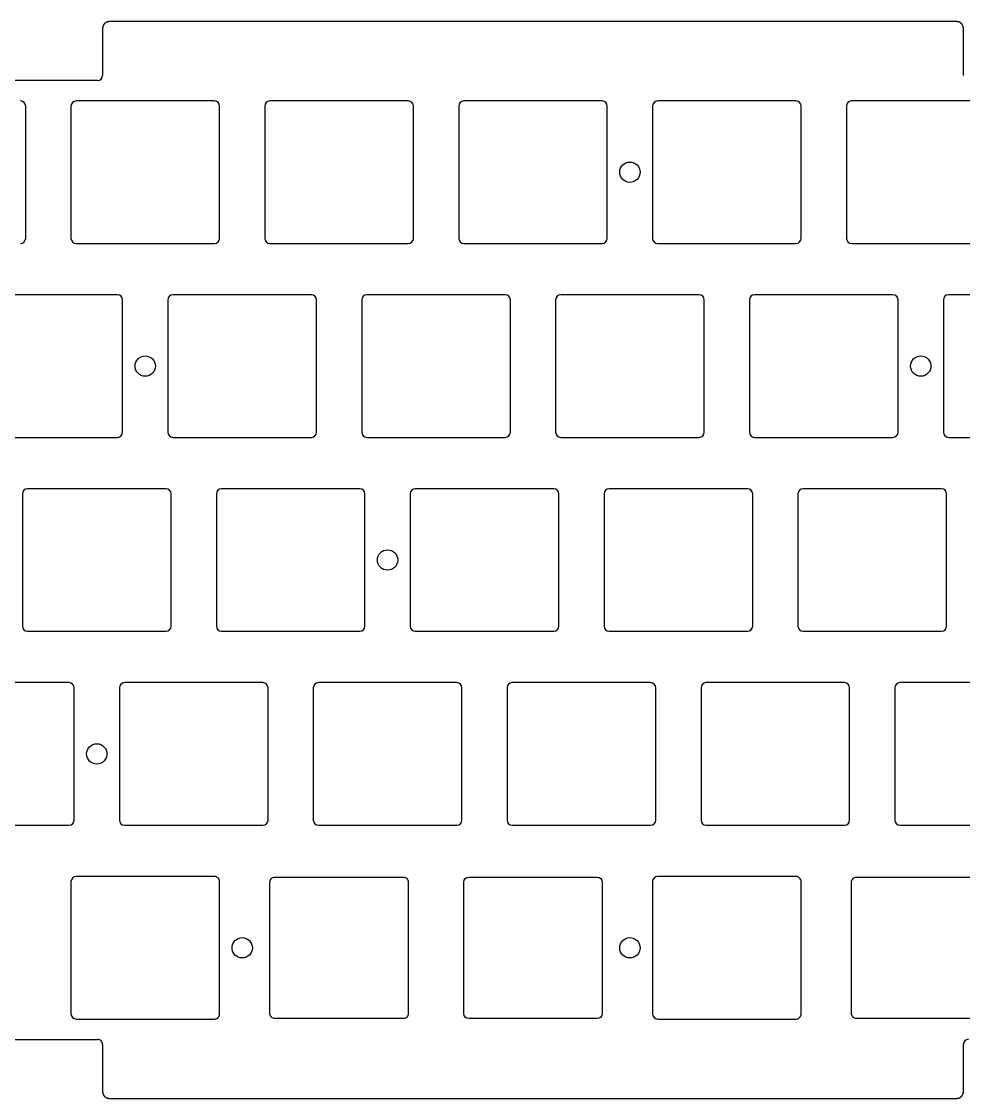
# Model space of a CAD drawing. Header units: millimetres. Extents: x -9 to 276, y -91 to 15.
# Drawn here: x 83.1 to 175.6, y -91 to 14.8 of the extents above; entities that cross this region are included whole.
import ezdxf

# ---------------------------------------------------------------- set-up
doc = ezdxf.new("R2010")
doc.units = ezdxf.units.MM
doc.layers.get('0').update_dxf_attribs({"linetype": 'CONTINUOUS'})
doc.layers.add('Edge.Cuts', color=53, linetype='CONTINUOUS', true_color=0xc8a339)

msp = doc.modelspace()

# ---------------------------------------------------------------- linework, layer by layer
for points in [[(102.55, -82.7), (102.55, -69.7, 0.4142135624), (102.05, -69.2), (88.45, -69.2, 0.4142123908), (87.95, -69.7), (87.95, -82.7, 0.4142123908), (88.45, -83.2), (102.05, -83.2, 0.4142135624)], [(107.5, -82.65), (107.5, -69.75, -0.4142135624), (108, -69.25), (120.6, -69.25, -0.4142135624), (121.1, -69.75), (121.1, -82.65, -0.4142135624), (120.6, -83.15), (108, -83.15, -0.4142135624)], [(140.15, -69.75), (140.15, -82.65, -0.4142123908), (139.65, -83.15), (127.05, -83.15, -0.4142123908), (126.55, -82.65), (126.55, -69.75, -0.4142123908), (127.05, -69.25), (139.65, -69.25, -0.4142123908)], [(145.1, -69.7), (145.1, -82.7, 0.4142123908), (145.6, -83.2), (159.2, -83.2, 0.4142135624), (159.7, -82.7), (159.7, -69.7, 0.4142135624), (159.2, -69.2), (145.6, -69.2, 0.4142123908)], [(164.65, -82.65), (164.65, -69.75, -0.4142135624), (165.15, -69.25), (177.75, -69.25, -0.4142135624), (178.25, -69.75), (178.25, -82.65, -0.4142135624), (177.75, -83.15), (165.15, -83.15, -0.4142135624)]]:
    msp.add_lwpolyline(points, format="xyb", close=True)
for centre in [(104.775, -76.2), (142.875, -76.2)]:
    msp.add_circle(centre, 1)
at = {"layer": 'Edge.Cuts', "linetype": 'CONTINUOUS'}
for p, q in [((91.050165, 14.007492), (91.050147, 14)), ((91.050147, 14), (91.050147, 9.5)), ((91.050257, 14.018647), (91.050165, 14.007492)), ((91.050428, 14.029685), (91.050257, 14.018647)), ((91.050676, 14.040606), (91.050428, 14.029685)), ((91.051001, 14.051411), (91.050676, 14.040606)), ((91.051401, 14.062103), (91.051001, 14.051411)), ((91.051877, 14.072681), (91.051401, 14.062103)), ((91.052428, 14.083147), (91.051877, 14.072681)), ((91.053051, 14.093502), (91.052428, 14.083147)), ((91.053748, 14.103747), (91.053051, 14.093502)), ((91.054517, 14.113883), (91.053748, 14.103747)), ((91.055357, 14.123911), (91.054517, 14.113883)), ((91.056268, 14.133833), (91.055357, 14.123911)), ((91.057249, 14.143648), (91.056268, 14.133833)), ((91.058299, 14.153359), (91.057249, 14.143648)), ((91.059418, 14.162967), (91.058299, 14.153359)), ((91.060604, 14.172472), (91.059418, 14.162967)), ((91.061858, 14.181875), (91.060604, 14.172472)), ((91.063179, 14.191177), (91.061858, 14.181875)), ((91.064565, 14.20038), (91.063179, 14.191177)), ((91.066017, 14.209485), (91.064565, 14.20038)), ((91.067534, 14.218492), (91.066017, 14.209485)), ((91.069115, 14.227402), (91.067534, 14.218492)), ((91.07076, 14.236217), (91.069115, 14.227402)), ((91.072468, 14.244937), (91.07076, 14.236217)), ((91.074238, 14.253563), (91.072468, 14.244937)), ((91.076071, 14.262097), (91.074238, 14.253563)), ((91.077965, 14.270539), (91.076071, 14.262097)), ((91.07992, 14.27889), (91.077965, 14.270539)), ((91.081935, 14.287151), (91.07992, 14.27889)), ((91.084011, 14.295324), (91.081935, 14.287151)), ((91.086146, 14.303408), (91.084011, 14.295324)), ((91.088341, 14.311405), (91.086146, 14.303408)), ((91.090594, 14.319316), (91.088341, 14.311405)), ((91.092905, 14.327142), (91.090594, 14.319316)), ((91.095275, 14.334883), (91.092905, 14.327142)), ((91.097702, 14.342541), (91.095275, 14.334883)), ((91.100186, 14.350116), (91.097702, 14.342541)), ((91.102727, 14.357609), (91.100186, 14.350116)), ((91.105324, 14.365021), (91.102727, 14.357609)), ((91.107978, 14.372353), (91.105324, 14.365021)), ((91.110687, 14.379606), (91.107978, 14.372353)), ((91.113452, 14.38678), (91.110687, 14.379606)), ((91.116273, 14.393876), (91.113452, 14.38678)), ((91.119148, 14.400896), (91.116273, 14.393876)), ((91.122078, 14.407839), (91.119148, 14.400896)), ((91.125063, 14.414708), (91.122078, 14.407839)), ((91.128102, 14.421501), (91.125063, 14.414708)), ((91.131196, 14.428221), (91.128102, 14.421501)), ((91.134343, 14.434868), (91.131196, 14.428221)), ((91.137545, 14.441443), (91.134343, 14.434868)), ((91.1408, 14.447946), (91.137545, 14.441443)), ((91.144108, 14.454378), (91.1408, 14.447946)), ((91.14747, 14.46074), (91.144108, 14.454378)), ((91.150886, 14.467032), (91.14747, 14.46074)), ((91.154355, 14.473256), (91.150886, 14.467032)), ((91.157877, 14.479412), (91.154355, 14.473256)), ((91.161452, 14.4855), (91.157877, 14.479412)), ((91.165081, 14.491521), (91.161452, 14.4855)), ((91.168762, 14.497476), (91.165081, 14.491521)), ((91.172497, 14.503366), (91.168762, 14.497476)), ((91.176286, 14.509191), (91.172497, 14.503366)), ((91.180127, 14.514951), (91.176286, 14.509191)), ((91.184022, 14.520647), (91.180127, 14.514951)), ((91.18797, 14.526281), (91.184022, 14.520647)), ((91.191972, 14.531851), (91.18797, 14.526281)), ((91.196028, 14.53736), (91.191972, 14.531851)), ((91.200137, 14.542807), (91.196028, 14.53736)), ((91.2043, 14.548192), (91.200137, 14.542807)), ((91.208517, 14.553518), (91.2043, 14.548192)), ((91.212789, 14.558783), (91.208517, 14.553518)), ((91.217115, 14.563988), (91.212789, 14.558783)), ((91.221495, 14.569134), (91.217115, 14.563988)), ((91.225931, 14.574221), (91.221495, 14.569134)), ((91.230422, 14.57925), (91.225931, 14.574221)), ((91.234968, 14.584221), (91.230422, 14.57925)), ((91.23957, 14.589135), (91.234968, 14.584221)), ((91.244227, 14.593991), (91.23957, 14.589135)), ((91.248942, 14.598791), (91.244227, 14.593991)), ((91.25132, 14.601169), (91.248942, 14.598791)), ((91.253713, 14.603534), (91.25132, 14.601169)), ((91.256119, 14.605884), (91.253713, 14.603534)), ((91.25854, 14.608221), (91.256119, 14.605884)), ((91.260976, 14.610543), (91.25854, 14.608221)), ((91.263426, 14.612852), (91.260976, 14.610543)), ((91.26589, 14.615146), (91.263426, 14.612852)), ((91.268369, 14.617427), (91.26589, 14.615146)), ((91.270862, 14.619694), (91.268369, 14.617427)), ((91.27337, 14.621947), (91.270862, 14.619694)), ((91.275892, 14.624187), (91.27337, 14.621947)), ((91.278429, 14.626412), (91.275892, 14.624187)), ((91.280981, 14.628625), (91.278429, 14.626412)), ((91.283548, 14.630823), (91.280981, 14.628625)), ((91.28613, 14.633008), (91.283548, 14.630823)), ((91.288726, 14.635178), (91.28613, 14.633008)), ((91.291338, 14.637336), (91.288726, 14.635178)), ((91.293964, 14.63948), (91.291338, 14.637336)), ((91.296606, 14.641611), (91.293964, 14.63948)), ((91.299262, 14.643727), (91.296606, 14.641611)), ((91.301934, 14.645831), (91.299262, 14.643727)), ((91.304621, 14.647921), (91.301934, 14.645831)), ((91.307324, 14.649998), (91.304621, 14.647921)), ((91.310041, 14.65206), (91.307324, 14.649998)), ((91.312775, 14.65411), (91.310041, 14.65206)), ((91.315523, 14.656146), (91.312775, 14.65411)), ((91.318288, 14.65817), (91.315523, 14.656146)), ((91.321068, 14.660179), (91.318288, 14.65817)), ((91.323864, 14.662175), (91.321068, 14.660179)), ((91.326675, 14.664158), (91.323864, 14.662175)), ((91.329503, 14.666128), (91.326675, 14.664158)), ((91.332346, 14.668083), (91.329503, 14.666128)), ((91.335206, 14.670027), (91.332346, 14.668083)), ((91.338081, 14.671956), (91.335206, 14.670027)), ((91.340973, 14.673873), (91.338081, 14.671956)), ((91.34388, 14.675775), (91.340973, 14.673873)), ((91.346805, 14.677665), (91.34388, 14.675775)), ((91.349745, 14.679541), (91.346805, 14.677665)), ((91.352703, 14.681405), (91.349745, 14.679541)), ((91.355675, 14.683254), (91.352703, 14.681405)), ((91.358667, 14.685091), (91.355675, 14.683254)), ((91.361672, 14.686914), (91.358667, 14.685091)), ((91.364697, 14.688725), (91.361672, 14.686914)), ((91.367736, 14.690521), (91.364697, 14.688725)), ((91.370795, 14.692305), (91.367736, 14.690521)), ((91.373868, 14.694074), (91.370795, 14.692305)), ((91.376961, 14.695832), (91.373868, 14.694074)), ((91.380068, 14.697574), (91.376961, 14.695832)), ((91.383195, 14.699305), (91.380068, 14.697574)), ((91.386337, 14.701022), (91.383195, 14.699305)), ((91.389499, 14.702726), (91.386337, 14.701022)), ((91.392676, 14.704415), (91.389499, 14.702726)), ((91.395873, 14.706093), (91.392676, 14.704415)), ((91.399085, 14.707756), (91.395873, 14.706093)), ((91.402318, 14.709407), (91.399085, 14.707756)), ((91.405566, 14.711043), (91.402318, 14.709407)), ((91.408834, 14.712667), (91.405566, 14.711043)), ((91.412118, 14.714276), (91.408834, 14.712667)), ((91.415423, 14.715873), (91.412118, 14.714276)), ((91.418743, 14.717455), (91.415423, 14.715873)), ((91.422084, 14.719025), (91.418743, 14.717455)), ((91.425441, 14.72058), (91.422084, 14.719025)), ((91.42882, 14.722123), (91.425441, 14.72058)), ((91.432213, 14.723651), (91.42882, 14.722123)), ((91.435629, 14.725168), (91.432213, 14.723651)), ((91.43906, 14.726668), (91.435629, 14.725168)), ((91.442514, 14.728157), (91.43906, 14.726668)), ((91.445983, 14.729631), (91.442514, 14.728157)), ((91.449475, 14.731092), (91.445983, 14.729631)), ((91.452982, 14.732538), (91.449475, 14.731092)), ((91.456513, 14.733972), (91.452982, 14.732538)), ((91.460059, 14.73539), (91.456513, 14.733972)), ((91.463628, 14.736797), (91.460059, 14.73539)), ((91.467213, 14.738188), (91.463628, 14.736797)), ((91.470822, 14.739566), (91.467213, 14.738188)), ((91.474446, 14.740929), (91.470822, 14.739566)), ((91.478095, 14.74228), (91.474446, 14.740929)), ((91.481759, 14.743615), (91.478095, 14.74228)), ((91.485448, 14.744937), (91.481759, 14.743615)), ((91.489152, 14.746244), (91.485448, 14.744937)), ((91.492882, 14.747539), (91.489152, 14.746244)), ((91.496627, 14.748817), (91.492882, 14.747539)), ((91.500398, 14.750083), (91.496627, 14.748817)), ((91.504184, 14.751334), (91.500398, 14.750083)), ((91.507996, 14.752571), (91.504184, 14.751334)), ((91.511824, 14.753793), (91.507996, 14.752571)), ((91.515678, 14.755001), (91.511824, 14.753793)), ((91.519548, 14.756194), (91.515678, 14.755001)), ((91.523444, 14.757374), (91.519548, 14.756194)), ((91.527356, 14.758537), (91.523444, 14.757374)), ((91.531296, 14.759688), (91.527356, 14.758537)), ((91.535251, 14.760822), (91.531296, 14.759688)), ((91.539233, 14.761944), (91.535251, 14.760822)), ((91.543232, 14.763049), (91.539233, 14.761944)), ((91.547258, 14.76414), (91.543232, 14.763049)), ((91.5513, 14.765216), (91.547258, 14.76414)), ((91.555371, 14.766278), (91.5513, 14.765216)), ((91.559457, 14.767323), (91.555371, 14.766278)), ((91.563572, 14.768355), (91.559457, 14.767323)), ((91.567703, 14.76937), (91.563572, 14.768355)), ((91.571863, 14.770372), (91.567703, 14.76937)), ((91.57604, 14.771357), (91.571863, 14.770372)), ((91.580246, 14.772328), (91.57604, 14.771357)), ((91.584468, 14.773283), (91.580246, 14.772328)), ((91.588719, 14.774223), (91.584468, 14.773283)), ((91.592988, 14.775146), (91.588719, 14.774223)), ((91.597286, 14.776056), (91.592988, 14.775146)), ((91.601601, 14.776948), (91.597286, 14.776056)), ((91.605946, 14.777826), (91.601601, 14.776948)), ((91.610308, 14.778687), (91.605946, 14.777826)), ((91.614701, 14.779534), (91.610308, 14.778687)), ((91.61911, 14.780363), (91.614701, 14.779534)), ((91.623551, 14.781178), (91.61911, 14.780363)), ((91.628009, 14.781976), (91.623551, 14.781178)), ((91.632498, 14.782758), (91.628009, 14.781976)), ((91.637004, 14.783523), (91.632498, 14.782758)), ((91.641542, 14.784274), (91.637004, 14.783523)), ((91.646097, 14.785006), (91.641542, 14.784274)), ((91.650685, 14.785724), (91.646097, 14.785006)), ((91.65529, 14.786424), (91.650685, 14.785724)), ((91.659927, 14.787108), (91.65529, 14.786424)), ((91.664582, 14.787775), (91.659927, 14.787108)), ((91.66927, 14.788426), (91.664582, 14.787775)), ((91.673976, 14.789059), (91.66927, 14.788426)), ((91.678715, 14.789677), (91.673976, 14.789059)), ((91.683472, 14.790276), (91.678715, 14.789677)), ((91.688262, 14.790859), (91.683472, 14.790276)), ((91.69307, 14.791425), (91.688262, 14.790859)), ((91.697913, 14.791974), (91.69307, 14.791425)), ((91.702773, 14.792505), (91.697913, 14.791974)), ((91.707668, 14.793019), (91.702773, 14.792505)), ((91.712581, 14.793515), (91.707668, 14.793019)), ((91.717529, 14.793995), (91.712581, 14.793515)), ((91.722496, 14.794456), (91.717529, 14.793995)), ((91.727497, 14.7949), (91.722496, 14.794456)), ((91.732517, 14.795326), (91.727497, 14.7949)), ((91.737573, 14.795734), (91.732517, 14.795326)), ((91.742647, 14.796124), (91.737573, 14.795734)), ((91.747758, 14.796496), (91.742647, 14.796124)), ((91.752887, 14.796849), (91.747758, 14.796496)), ((91.758052, 14.797185), (91.752887, 14.796849)), ((91.763237, 14.797502), (91.758052, 14.797185)), ((91.768458, 14.797801), (91.763237, 14.797502)), ((91.773699, 14.798081), (91.768458, 14.797801)), ((91.778976, 14.798343), (91.773699, 14.798081)), ((91.784273, 14.798585), (91.778976, 14.798343)), ((91.789607, 14.798809), (91.784273, 14.798585)), ((91.794961, 14.799014), (91.789607, 14.798809)), ((91.800353, 14.7992), (91.794961, 14.799014)), ((91.805764, 14.799367), (91.800353, 14.7992)), ((91.811214, 14.799514), (91.805764, 14.799367)), ((91.816683, 14.799643), (91.811214, 14.799514)), ((91.822191, 14.799751), (91.816683, 14.799643)), ((91.827719, 14.799841), (91.822191, 14.799751)), ((91.833286, 14.79991), (91.827719, 14.799841)), ((91.838873, 14.79996), (91.833286, 14.79991)), ((91.8445, 14.79999), (91.838873, 14.79996)), ((91.850147, 14.8), (91.8445, 14.79999)), ((174.849852, 14.8), (91.850147, 14.8)), ((174.857344, 14.799982), (174.849852, 14.8)), ((174.868499, 14.79989), (174.857344, 14.799982)), ((174.879537, 14.799719), (174.868499, 14.79989)), ((174.890458, 14.799471), (174.879537, 14.799719)), ((174.901263, 14.799146), (174.890458, 14.799471)), ((174.911955, 14.798746), (174.901263, 14.799146)), ((174.922533, 14.79827), (174.911955, 14.798746)), ((174.932999, 14.797719), (174.922533, 14.79827)), ((174.943354, 14.797096), (174.932999, 14.797719)), ((174.953599, 14.796399), (174.943354, 14.797096)), ((174.963735, 14.79563), (174.953599, 14.796399)), ((174.973763, 14.79479), (174.963735, 14.79563)), ((174.983685, 14.793879), (174.973763, 14.79479)), ((174.9935, 14.792898), (174.983685, 14.793879)), ((175.003211, 14.791848), (174.9935, 14.792898)), ((175.012819, 14.790729), (175.003211, 14.791848)), ((175.022324, 14.789543), (175.012819, 14.790729)), ((175.031727, 14.788289), (175.022324, 14.789543)), ((175.041029, 14.786968), (175.031727, 14.788289)), ((175.050232, 14.785582), (175.041029, 14.786968)), ((175.059337, 14.78413), (175.050232, 14.785582)), ((175.068344, 14.782613), (175.059337, 14.78413)), ((175.077254, 14.781032), (175.068344, 14.782613)), ((175.086069, 14.779387), (175.077254, 14.781032)), ((175.094789, 14.777679), (175.086069, 14.779387)), ((175.103415, 14.775909), (175.094789, 14.777679)), ((175.111949, 14.774076), (175.103415, 14.775909)), ((175.120391, 14.772182), (175.111949, 14.774076)), ((175.128742, 14.770227), (175.120391, 14.772182)), ((175.137003, 14.768212), (175.128742, 14.770227)), ((175.145176, 14.766136), (175.137003, 14.768212)), ((175.15326, 14.764001), (175.145176, 14.766136)), ((175.161257, 14.761806), (175.15326, 14.764001)), ((175.169168, 14.759553), (175.161257, 14.761806)), ((175.176994, 14.757242), (175.169168, 14.759553)), ((175.184735, 14.754872), (175.176994, 14.757242)), ((175.192393, 14.752445), (175.184735, 14.754872)), ((175.199968, 14.749961), (175.192393, 14.752445)), ((175.207461, 14.74742), (175.199968, 14.749961)), ((175.214873, 14.744823), (175.207461, 14.74742)), ((175.222205, 14.742169), (175.214873, 14.744823)), ((175.229458, 14.73946), (175.222205, 14.742169)), ((175.236632, 14.736695), (175.229458, 14.73946)), ((175.243728, 14.733874), (175.236632, 14.736695)), ((175.250748, 14.730999), (175.243728, 14.733874)), ((175.257691, 14.728069), (175.250748, 14.730999)), ((175.26456, 14.725084), (175.257691, 14.728069)), ((175.271353, 14.722045), (175.26456, 14.725084)), ((175.278073, 14.718951), (175.271353, 14.722045)), ((175.28472, 14.715804), (175.278073, 14.718951)), ((175.291295, 14.712602), (175.28472, 14.715804)), ((175.297798, 14.709347), (175.291295, 14.712602)), ((175.30423, 14.706039), (175.297798, 14.709347)), ((175.310592, 14.702677), (175.30423, 14.706039)), ((175.316884, 14.699261), (175.310592, 14.702677)), ((175.323108, 14.695792), (175.316884, 14.699261)), ((175.329264, 14.69227), (175.323108, 14.695792)), ((175.335352, 14.688695), (175.329264, 14.69227)), ((175.341373, 14.685066), (175.335352, 14.688695)), ((175.347328, 14.681385), (175.341373, 14.685066)), ((175.353218, 14.67765), (175.347328, 14.681385)), ((175.359043, 14.673861), (175.353218, 14.67765)), ((175.364803, 14.67002), (175.359043, 14.673861)), ((175.370499, 14.666125), (175.364803, 14.67002)), ((175.376133, 14.662177), (175.370499, 14.666125)), ((175.381703, 14.658175), (175.376133, 14.662177)), ((175.387212, 14.654119), (175.381703, 14.658175)), ((175.392659, 14.65001), (175.387212, 14.654119)), ((175.398044, 14.645847), (175.392659, 14.65001)), ((175.40337, 14.64163), (175.398044, 14.645847)), ((175.408635, 14.637358), (175.40337, 14.64163)), ((175.41384, 14.633032), (175.408635, 14.637358)), ((175.418986, 14.628652), (175.41384, 14.633032)), ((175.424073, 14.624216), (175.418986, 14.628652)), ((175.429102, 14.619725), (175.424073, 14.624216)), ((175.434073, 14.615179), (175.429102, 14.619725)), ((175.438987, 14.610577), (175.434073, 14.615179)), ((175.443843, 14.60592), (175.438987, 14.610577)), ((175.448643, 14.601205), (175.443843, 14.60592)), ((175.451021, 14.598827), (175.448643, 14.601205)), ((175.453386, 14.596434), (175.451021, 14.598827)), ((175.455736, 14.594028), (175.453386, 14.596434)), ((175.458073, 14.591607), (175.455736, 14.594028)), ((175.460395, 14.589171), (175.458073, 14.591607)), ((175.462704, 14.586721), (175.460395, 14.589171)), ((175.464998, 14.584257), (175.462704, 14.586721)), ((175.467279, 14.581778), (175.464998, 14.584257)), ((175.469546, 14.579285), (175.467279, 14.581778)), ((175.471799, 14.576777), (175.469546, 14.579285)), ((175.474039, 14.574255), (175.471799, 14.576777)), ((175.476264, 14.571718), (175.474039, 14.574255)), ((175.478477, 14.569166), (175.476264, 14.571718)), ((175.480675, 14.566599), (175.478477, 14.569166)), ((175.48286, 14.564017), (175.480675, 14.566599)), ((175.48503, 14.561421), (175.48286, 14.564017)), ((175.487188, 14.558809), (175.48503, 14.561421)), ((175.489332, 14.556183), (175.487188, 14.558809)), ((175.491463, 14.553541), (175.489332, 14.556183)), ((175.493579, 14.550885), (175.491463, 14.553541)), ((175.495683, 14.548213), (175.493579, 14.550885)), ((175.497773, 14.545526), (175.495683, 14.548213)), ((175.49985, 14.542823), (175.497773, 14.545526)), ((175.501912, 14.540106), (175.49985, 14.542823)), ((175.503962, 14.537372), (175.501912, 14.540106)), ((175.505998, 14.534624), (175.503962, 14.537372)), ((175.508022, 14.531859), (175.505998, 14.534624)), ((175.510031, 14.529079), (175.508022, 14.531859)), ((175.512027, 14.526283), (175.510031, 14.529079)), ((175.51401, 14.523472), (175.512027, 14.526283)), ((175.51598, 14.520644), (175.51401, 14.523472)), ((175.517935, 14.517801), (175.51598, 14.520644)), ((175.519879, 14.514941), (175.517935, 14.517801)), ((175.521808, 14.512066), (175.519879, 14.514941)), ((175.523725, 14.509174), (175.521808, 14.512066)), ((175.525627, 14.506267), (175.523725, 14.509174)), ((175.527517, 14.503342), (175.525627, 14.506267)), ((175.529393, 14.500402), (175.527517, 14.503342)), ((175.531257, 14.497444), (175.529393, 14.500402)), ((175.533106, 14.494472), (175.531257, 14.497444)), ((175.534943, 14.49148), (175.533106, 14.494472)), ((175.536766, 14.488475), (175.534943, 14.49148)), ((175.538577, 14.48545), (175.536766, 14.488475)), ((175.540373, 14.482411), (175.538577, 14.48545)), ((175.542157, 14.479352), (175.540373, 14.482411)), ((175.543926, 14.476279), (175.542157, 14.479352)), ((175.545684, 14.473186), (175.543926, 14.476279)), ((175.547426, 14.470079), (175.545684, 14.473186)), ((175.549157, 14.466952), (175.547426, 14.470079)), ((175.550874, 14.46381), (175.549157, 14.466952)), ((175.552578, 14.460648), (175.550874, 14.46381)), ((175.554267, 14.457471), (175.552578, 14.460648)), ((175.555945, 14.454274), (175.554267, 14.457471)), ((175.557608, 14.451062), (175.555945, 14.454274)), ((175.559259, 14.447829), (175.557608, 14.451062)), ((175.560895, 14.444581), (175.559259, 14.447829)), ((175.562519, 14.441313), (175.560895, 14.444581)), ((175.564128, 14.438029), (175.562519, 14.441313)), ((175.565725, 14.434724), (175.564128, 14.438029)), ((175.567307, 14.431404), (175.565725, 14.434724)), ((175.568877, 14.428063), (175.567307, 14.431404)), ((175.570432, 14.424706), (175.568877, 14.428063)), ((175.571975, 14.421327), (175.570432, 14.424706)), ((175.573503, 14.417934), (175.571975, 14.421327)), ((175.57502, 14.414518), (175.573503, 14.417934)), ((175.57652, 14.411087), (175.57502, 14.414518)), ((175.578009, 14.407633), (175.57652, 14.411087)), ((175.579483, 14.404164), (175.578009, 14.407633)), ((175.580944, 14.400672), (175.579483, 14.404164)), ((175.58239, 14.397165), (175.580944, 14.400672)), ((175.583824, 14.393634), (175.58239, 14.397165)), ((175.585242, 14.390088), (175.583824, 14.393634)), ((175.586649, 14.386519), (175.585242, 14.390088)), ((175.58804, 14.382934), (175.586649, 14.386519)), ((175.589418, 14.379325), (175.58804, 14.382934)), ((175.590781, 14.375701), (175.589418, 14.379325)), ((175.592132, 14.372052), (175.590781, 14.375701)), ((175.593467, 14.368388), (175.592132, 14.372052)), ((175.594789, 14.364699), (175.593467, 14.368388)), ((175.596096, 14.360995), (175.594789, 14.364699)), ((175.597391, 14.357265), (175.596096, 14.360995)), ((175.598669, 14.35352), (175.597391, 14.357265)), ((175.599935, 14.349749), (175.598669, 14.35352)), ((175.601186, 14.345963), (175.599935, 14.349749)), ((175.602423, 14.342151), (175.601186, 14.345963)), ((175.603645, 14.338323), (175.602423, 14.342151)), ((175.604853, 14.334469), (175.603645, 14.338323)), ((175.606046, 14.330599), (175.604853, 14.334469)), ((175.607226, 14.326703), (175.606046, 14.330599)), ((175.608389, 14.322791), (175.607226, 14.326703)), ((175.60954, 14.318851), (175.608389, 14.322791)), ((175.610674, 14.314896), (175.60954, 14.318851)), ((175.611796, 14.310914), (175.610674, 14.314896)), ((175.612901, 14.306915), (175.611796, 14.310914)), ((175.613992, 14.302889), (175.612901, 14.306915)), ((175.615068, 14.298847), (175.613992, 14.302889)), ((175.61613, 14.294776), (175.615068, 14.298847)), ((175.617175, 14.29069), (175.61613, 14.294776)), ((175.618207, 14.286575), (175.617175, 14.29069)), ((175.619222, 14.282444), (175.618207, 14.286575)), ((175.620224, 14.278284), (175.619222, 14.282444)), ((175.621209, 14.274107), (175.620224, 14.278284)), ((175.62218, 14.269901), (175.621209, 14.274107)), ((175.623135, 14.265679), (175.62218, 14.269901)), ((175.624075, 14.261428), (175.623135, 14.265679)), ((175.624998, 14.257159), (175.624075, 14.261428)), ((175.625908, 14.252861), (175.624998, 14.257159)), ((175.6268, 14.248546), (175.625908, 14.252861)), ((175.627678, 14.244201), (175.6268, 14.248546)), ((175.628539, 14.239839), (175.627678, 14.244201)), ((175.629386, 14.235446), (175.628539, 14.239839)), ((175.630215, 14.231037), (175.629386, 14.235446)), ((175.63103, 14.226596), (175.630215, 14.231037)), ((175.631828, 14.222138), (175.63103, 14.226596)), ((175.63261, 14.217649), (175.631828, 14.222138)), ((175.633375, 14.213143), (175.63261, 14.217649)), ((175.634126, 14.208605), (175.633375, 14.213143)), ((175.634858, 14.20405), (175.634126, 14.208605)), ((175.635576, 14.199462), (175.634858, 14.20405)), ((175.636276, 14.194857), (175.635576, 14.199462)), ((175.63696, 14.19022), (175.636276, 14.194857)), ((175.637627, 14.185565), (175.63696, 14.19022)), ((175.638278, 14.180877), (175.637627, 14.185565)), ((175.638911, 14.176171), (175.638278, 14.180877)), ((175.639529, 14.171432), (175.638911, 14.176171)), ((175.640128, 14.166675), (175.639529, 14.171432)), ((175.640711, 14.161885), (175.640128, 14.166675)), ((175.641277, 14.157077), (175.640711, 14.161885)), ((175.641826, 14.152234), (175.641277, 14.157077)), ((175.642357, 14.147374), (175.641826, 14.152234)), ((175.642871, 14.142479), (175.642357, 14.147374)), ((175.643367, 14.137566), (175.642871, 14.142479)), ((175.643847, 14.132618), (175.643367, 14.137566)), ((175.644308, 14.127651), (175.643847, 14.132618)), ((175.644752, 14.12265), (175.644308, 14.127651)), ((175.645178, 14.11763), (175.644752, 14.12265)), ((175.645586, 14.112574), (175.645178, 14.11763)), ((175.645976, 14.1075), (175.645586, 14.112574)), ((175.646348, 14.102389), (175.645976, 14.1075)), ((175.646701, 14.09726), (175.646348, 14.102389)), ((175.647037, 14.092095), (175.646701, 14.09726)), ((175.647354, 14.08691), (175.647037, 14.092095)), ((175.647653, 14.081689), (175.647354, 14.08691)), ((175.647933, 14.076448), (175.647653, 14.081689)), ((175.648195, 14.071171), (175.647933, 14.076448)), ((175.648437, 14.065874), (175.648195, 14.071171)), ((175.648661, 14.06054), (175.648437, 14.065874)), ((175.648866, 14.055186), (175.648661, 14.06054)), ((175.649052, 14.049794), (175.648866, 14.055186)), ((175.649219, 14.044383), (175.649052, 14.049794)), ((175.649366, 14.038933), (175.649219, 14.044383)), ((175.649495, 14.033464), (175.649366, 14.038933)), ((175.649603, 14.027956), (175.649495, 14.033464)), ((175.649693, 14.022428), (175.649603, 14.027956)), ((175.649762, 14.016861), (175.649693, 14.022428)), ((175.649812, 14.011274), (175.649762, 14.016861)), ((175.649842, 14.005647), (175.649812, 14.011274)), ((175.649852, 14), (175.649842, 14.005647)), ((175.649852, 9.5), (175.649852, 14)), ((90.550147, 9), (81.849147, 9)), ((83.5, -6.5), (83.5, 6.5)), ((87.95, 6.5), (87.95, -6.5)), ((102.05, 7), (88.45, 7)), ((102.55, -6.5), (102.55, 6.5)), ((107, 6.5), (107, -6.5)), ((121.1, 7), (107.5, 7)), ((121.6, -6.5), (121.6, 6.5)), ((126.05, 6.5), (126.05, -6.5)), ((140.15, 7), (126.55, 7)), ((140.65, -6.5), (140.65, 6.5)), ((145.1, 6.5), (145.1, -6.5)), ((159.2, 7), (145.6, 7)), ((159.7, -6.5), (159.7, 6.5)), ((164.15, 6.5), (164.15, -6.5)), ((178.25, 7), (164.65, 7)), ((88.45, -7), (102.05, -7)), ((107.5, -7), (121.1, -7)), ((126.55, -7), (140.15, -7)), ((145.6, -7), (159.2, -7)), ((164.65, -7), (178.25, -7)), ((92.525, -12.05), (78.925, -12.05)), ((93.025, -25.55), (93.025, -12.55)), ((97.475, -12.55), (97.475, -25.55)), ((111.575, -12.05), (97.975, -12.05)), ((112.075, -25.55), (112.075, -12.55)), ((116.525, -12.55), (116.525, -25.55)), ((130.625, -12.05), (117.025, -12.05)), ((131.125, -25.55), (131.125, -12.55)), ((135.575, -12.55), (135.575, -25.55)), ((149.675, -12.05), (136.075, -12.05)), ((150.175, -25.55), (150.175, -12.55)), ((154.625, -12.55), (154.625, -25.55)), ((168.725, -12.05), (155.125, -12.05)), ((169.225, -25.55), (169.225, -12.55)), ((173.675, -12.55), (173.675, -25.55)), ((187.775, -12.05), (174.175, -12.05)), ((78.925, -26.05), (92.525, -26.05)), ((97.975, -26.05), (111.575, -26.05)), ((117.025, -26.05), (130.625, -26.05)), ((136.075, -26.05), (149.675, -26.05)), ((155.125, -26.05), (168.725, -26.05)), ((174.175, -26.05), (187.775, -26.05)), ((83.1875, -31.6), (83.1875, -44.6)), ((97.2875, -31.1), (83.6875, -31.1)), ((97.7875, -44.6), (97.7875, -31.6)), ((102.2375, -31.6), (102.2375, -44.6)), ((116.3375, -31.1), (102.7375, -31.1)), ((116.8375, -44.6), (116.8375, -31.6)), ((121.2875, -31.6), (121.2875, -44.6)), ((135.3875, -31.1), (121.7875, -31.1)), ((135.8875, -44.6), (135.8875, -31.6)), ((140.3375, -31.6), (140.3375, -44.6)), ((154.4375, -31.1), (140.8375, -31.1)), ((154.9375, -44.6), (154.9375, -31.6)), ((159.3875, -31.6), (159.3875, -44.6)), ((173.4875, -31.1), (159.8875, -31.1)), ((173.9875, -44.6), (173.9875, -31.6)), ((83.6875, -45.1), (97.2875, -45.1)), ((102.7375, -45.1), (116.3375, -45.1)), ((121.7875, -45.1), (135.3875, -45.1)), ((140.8375, -45.1), (154.4375, -45.1)), ((159.8875, -45.1), (173.4875, -45.1)), ((87.7625, -50.15), (74.1625, -50.15)), ((88.2625, -63.65), (88.2625, -50.65)), ((92.7125, -50.65), (92.7125, -63.65)), ((106.8125, -50.15), (93.2125, -50.15)), ((107.3125, -63.65), (107.3125, -50.65)), ((111.7625, -50.65), (111.7625, -63.65)), ((125.8625, -50.15), (112.2625, -50.15)), ((126.3625, -63.65), (126.3625, -50.65)), ((130.8125, -50.65), (130.8125, -63.65)), ((144.9125, -50.15), (131.3125, -50.15)), ((145.4125, -63.65), (145.4125, -50.65)), ((149.8625, -50.65), (149.8625, -63.65)), ((163.9625, -50.15), (150.3625, -50.15)), ((164.4625, -63.65), (164.4625, -50.65)), ((168.9125, -50.65), (168.9125, -63.65)), ((183.0125, -50.15), (169.4125, -50.15)), ((74.1625, -64.15), (87.7625, -64.15)), ((93.2125, -64.15), (106.8125, -64.15)), ((112.2625, -64.15), (125.8625, -64.15)), ((131.3125, -64.15), (144.9125, -64.15)), ((150.3625, -64.15), (163.9625, -64.15)), ((169.4125, -64.15), (183.0125, -64.15)), ((81.849147, -85.199997), (90.550147, -85.199997)), ((91.050147, -85.699997), (91.050147, -90.199997)), ((175.649852, -90.199997), (175.649852, -85.699997)), ((91.050147, -90.199997), (91.050157, -90.205644)), ((91.050157, -90.205644), (91.050187, -90.211271)), ((91.050187, -90.211271), (91.050237, -90.216858)), ((91.050237, -90.216858), (91.050306, -90.222425)), ((91.050306, -90.222425), (91.050396, -90.227953)), ((91.050396, -90.227953), (91.050504, -90.233461)), ((91.050504, -90.233461), (91.050633, -90.23893)), ((91.050633, -90.23893), (91.05078, -90.24438)), ((91.05078, -90.24438), (91.050947, -90.249791)), ((91.050947, -90.249791), (91.051133, -90.255183)), ((91.051133, -90.255183), (91.051338, -90.260537)), ((91.051338, -90.260537), (91.051562, -90.265871)), ((91.051562, -90.265871), (91.051804, -90.271168)), ((91.051804, -90.271168), (91.052066, -90.276445)), ((91.052066, -90.276445), (91.052346, -90.281686)), ((91.052346, -90.281686), (91.052645, -90.286907)), ((91.052645, -90.286907), (91.052962, -90.292092)), ((91.052962, -90.292092), (91.053298, -90.297257)), ((91.053298, -90.297257), (91.053651, -90.302386)), ((91.053651, -90.302386), (91.054023, -90.307497)), ((91.054023, -90.307497), (91.054413, -90.312571)), ((91.054413, -90.312571), (91.054821, -90.317627)), ((91.054821, -90.317627), (91.055247, -90.322647)), ((91.055247, -90.322647), (91.055691, -90.327648)), ((91.055691, -90.327648), (91.056152, -90.332615)), ((91.056152, -90.332615), (91.056632, -90.337563)), ((91.056632, -90.337563), (91.057128, -90.342476)), ((91.057128, -90.342476), (91.057642, -90.347371)), ((91.057642, -90.347371), (91.058173, -90.352231)), ((91.058173, -90.352231), (91.058722, -90.357074)), ((91.058722, -90.357074), (91.059288, -90.361882)), ((91.059288, -90.361882), (91.059871, -90.366672)), ((91.059871, -90.366672), (91.06047, -90.371429)), ((91.06047, -90.371429), (91.061088, -90.376168)), ((91.061088, -90.376168), (91.061721, -90.380874)), ((91.061721, -90.380874), (91.062372, -90.385562)), ((91.062372, -90.385562), (91.063039, -90.390217)), ((91.063039, -90.390217), (91.063723, -90.394854)), ((91.063723, -90.394854), (91.064423, -90.399459)), ((91.064423, -90.399459), (91.065141, -90.404047)), ((91.065141, -90.404047), (91.065873, -90.408602)), ((91.065873, -90.408602), (91.066624, -90.41314)), ((91.066624, -90.41314), (91.067389, -90.417646)), ((91.067389, -90.417646), (91.068171, -90.422135)), ((91.068171, -90.422135), (91.068969, -90.426593)), ((91.068969, -90.426593), (91.069784, -90.431034)), ((91.069784, -90.431034), (91.070613, -90.435443)), ((91.070613, -90.435443), (91.07146, -90.439836)), ((91.07146, -90.439836), (91.072321, -90.444198)), ((91.072321, -90.444198), (91.073199, -90.448543)), ((91.073199, -90.448543), (91.074091, -90.452858)), ((91.074091, -90.452858), (91.075001, -90.457156)), ((91.075001, -90.457156), (91.075924, -90.461425)), ((91.075924, -90.461425), (91.076864, -90.465676)), ((91.076864, -90.465676), (91.077819, -90.469898)), ((91.077819, -90.469898), (91.07879, -90.474104)), ((91.07879, -90.474104), (91.079775, -90.478281)), ((91.079775, -90.478281), (91.080777, -90.482441)), ((91.080777, -90.482441), (91.081792, -90.486572)), ((91.081792, -90.486572), (91.082824, -90.490687)), ((91.082824, -90.490687), (91.083869, -90.494773)), ((91.083869, -90.494773), (91.084931, -90.498844)), ((91.084931, -90.498844), (91.086007, -90.502886)), ((91.086007, -90.502886), (91.087098, -90.506912)), ((91.087098, -90.506912), (91.088203, -90.510911)), ((91.088203, -90.510911), (91.089325, -90.514893)), ((91.089325, -90.514893), (91.090459, -90.518848)), ((91.090459, -90.518848), (91.09161, -90.522788)), ((91.09161, -90.522788), (91.092773, -90.5267)), ((91.092773, -90.5267), (91.093953, -90.530596)), ((91.093953, -90.530596), (91.095146, -90.534466)), ((91.095146, -90.534466), (91.096354, -90.53832)), ((91.096354, -90.53832), (91.097576, -90.542148)), ((91.097576, -90.542148), (91.098813, -90.54596)), ((91.098813, -90.54596), (91.100064, -90.549746)), ((91.100064, -90.549746), (91.10133, -90.553517)), ((91.10133, -90.553517), (91.102608, -90.557262)), ((91.102608, -90.557262), (91.103903, -90.560992)), ((91.103903, -90.560992), (91.10521, -90.564696)), ((91.10521, -90.564696), (91.106532, -90.568385)), ((91.106532, -90.568385), (91.107867, -90.572049)), ((91.107867, -90.572049), (91.109218, -90.575698)), ((91.109218, -90.575698), (91.110581, -90.579322)), ((91.110581, -90.579322), (91.111959, -90.582931)), ((91.111959, -90.582931), (91.11335, -90.586516)), ((91.11335, -90.586516), (91.114757, -90.590085)), ((91.114757, -90.590085), (91.116175, -90.593631)), ((91.116175, -90.593631), (91.117609, -90.597162)), ((91.117609, -90.597162), (91.119055, -90.600669)), ((91.119055, -90.600669), (91.120516, -90.604161)), ((91.120516, -90.604161), (91.12199, -90.60763)), ((91.12199, -90.60763), (91.123479, -90.611084)), ((91.123479, -90.611084), (91.124979, -90.614515)), ((91.124979, -90.614515), (91.126496, -90.617931)), ((91.126496, -90.617931), (91.128024, -90.621324)), ((91.128024, -90.621324), (91.129567, -90.624703)), ((91.129567, -90.624703), (91.131122, -90.62806)), ((91.131122, -90.62806), (91.132692, -90.631401)), ((91.132692, -90.631401), (91.134274, -90.634721)), ((91.134274, -90.634721), (91.135871, -90.638026)), ((91.135871, -90.638026), (91.13748, -90.64131)), ((91.13748, -90.64131), (91.139104, -90.644578)), ((91.139104, -90.644578), (91.14074, -90.647826)), ((91.14074, -90.647826), (91.142391, -90.651059)), ((91.142391, -90.651059), (91.144054, -90.654271)), ((91.144054, -90.654271), (91.145732, -90.657468)), ((91.145732, -90.657468), (91.147421, -90.660645)), ((91.147421, -90.660645), (91.149125, -90.663807)), ((91.149125, -90.663807), (91.150842, -90.666949)), ((91.150842, -90.666949), (91.152573, -90.670076)), ((91.152573, -90.670076), (91.154315, -90.673183)), ((91.154315, -90.673183), (91.156073, -90.676276)), ((91.156073, -90.676276), (91.157842, -90.679349)), ((91.157842, -90.679349), (91.159626, -90.682408)), ((91.159626, -90.682408), (91.161422, -90.685447)), ((91.161422, -90.685447), (91.163233, -90.688472)), ((91.163233, -90.688472), (91.165056, -90.691477)), ((91.165056, -90.691477), (91.166893, -90.694469)), ((91.166893, -90.694469), (91.168742, -90.697441)), ((91.168742, -90.697441), (91.170606, -90.700399)), ((91.170606, -90.700399), (91.172482, -90.703339)), ((91.172482, -90.703339), (91.174372, -90.706264)), ((91.174372, -90.706264), (91.176274, -90.709171)), ((91.176274, -90.709171), (91.178191, -90.712063)), ((91.178191, -90.712063), (91.18012, -90.714938)), ((91.18012, -90.714938), (91.182064, -90.717798)), ((91.182064, -90.717798), (91.184019, -90.720641)), ((91.184019, -90.720641), (91.185989, -90.723469)), ((91.185989, -90.723469), (91.187972, -90.72628)), ((91.187972, -90.72628), (91.189968, -90.729076)), ((91.189968, -90.729076), (91.191977, -90.731856)), ((91.191977, -90.731856), (91.194001, -90.734621)), ((91.194001, -90.734621), (91.196037, -90.737369)), ((91.196037, -90.737369), (91.198087, -90.740103)), ((91.198087, -90.740103), (91.200149, -90.74282)), ((91.200149, -90.74282), (91.202226, -90.745523)), ((91.202226, -90.745523), (91.204316, -90.74821)), ((91.204316, -90.74821), (91.20642, -90.750882)), ((91.20642, -90.750882), (91.208536, -90.753538)), ((91.208536, -90.753538), (91.210667, -90.75618)), ((91.210667, -90.75618), (91.212811, -90.758806)), ((91.212811, -90.758806), (91.214969, -90.761418)), ((91.214969, -90.761418), (91.217139, -90.764014)), ((91.217139, -90.764014), (91.219324, -90.766596)), ((91.219324, -90.766596), (91.221522, -90.769163)), ((91.221522, -90.769163), (91.223735, -90.771715)), ((91.223735, -90.771715), (91.22596, -90.774252)), ((91.22596, -90.774252), (91.2282, -90.776774)), ((91.2282, -90.776774), (91.230453, -90.779282)), ((91.230453, -90.779282), (91.23272, -90.781775)), ((91.23272, -90.781775), (91.235001, -90.784254)), ((91.235001, -90.784254), (91.237295, -90.786718)), ((91.237295, -90.786718), (91.239604, -90.789168)), ((91.239604, -90.789168), (91.241926, -90.791604)), ((91.241926, -90.791604), (91.244263, -90.794025)), ((91.244263, -90.794025), (91.246613, -90.796431)), ((91.246613, -90.796431), (91.248978, -90.798824)), ((91.248978, -90.798824), (91.251356, -90.801202)), ((91.251356, -90.801202), (91.256156, -90.805917)), ((91.256156, -90.805917), (91.261012, -90.810574)), ((91.261012, -90.810574), (91.265926, -90.815176)), ((91.265926, -90.815176), (91.270897, -90.819722)), ((91.270897, -90.819722), (91.275926, -90.824213)), ((91.275926, -90.824213), (91.281013, -90.828649)), ((91.281013, -90.828649), (91.286159, -90.833029)), ((91.286159, -90.833029), (91.291364, -90.837355)), ((91.291364, -90.837355), (91.296629, -90.841627)), ((91.296629, -90.841627), (91.301955, -90.845844)), ((91.301955, -90.845844), (91.30734, -90.850007)), ((91.30734, -90.850007), (91.312787, -90.854116)), ((91.312787, -90.854116), (91.318296, -90.858172)), ((91.318296, -90.858172), (91.323866, -90.862174)), ((91.323866, -90.862174), (91.3295, -90.866122)), ((91.3295, -90.866122), (91.335196, -90.870017)), ((91.335196, -90.870017), (91.340956, -90.873858)), ((91.340956, -90.873858), (91.346781, -90.877647)), ((91.346781, -90.877647), (91.352671, -90.881382)), ((91.352671, -90.881382), (91.358626, -90.885063)), ((91.358626, -90.885063), (91.364647, -90.888692)), ((91.364647, -90.888692), (91.370735, -90.892267)), ((91.370735, -90.892267), (91.376891, -90.895789)), ((91.376891, -90.895789), (91.383115, -90.899258)), ((91.383115, -90.899258), (91.389407, -90.902674)), ((91.389407, -90.902674), (91.395769, -90.906036)), ((91.395769, -90.906036), (91.402201, -90.909344)), ((91.402201, -90.909344), (91.408704, -90.912599)), ((91.408704, -90.912599), (91.415279, -90.915801)), ((91.415279, -90.915801), (91.421926, -90.918948)), ((91.421926, -90.918948), (91.428646, -90.922042)), ((91.428646, -90.922042), (91.435439, -90.925081)), ((91.435439, -90.925081), (91.442308, -90.928066)), ((91.442308, -90.928066), (91.449251, -90.930996)), ((91.449251, -90.930996), (91.456271, -90.933871)), ((91.456271, -90.933871), (91.463367, -90.936692)), ((91.463367, -90.936692), (91.470541, -90.939457)), ((91.470541, -90.939457), (91.477794, -90.942166)), ((91.477794, -90.942166), (91.485126, -90.94482)), ((91.485126, -90.94482), (91.492538, -90.947417)), ((91.492538, -90.947417), (91.500031, -90.949958)), ((91.500031, -90.949958), (91.507606, -90.952442)), ((91.507606, -90.952442), (91.515264, -90.954869)), ((91.515264, -90.954869), (91.523005, -90.957239)), ((91.523005, -90.957239), (91.530831, -90.95955)), ((91.530831, -90.95955), (91.538742, -90.961803)), ((91.538742, -90.961803), (91.546739, -90.963998)), ((91.546739, -90.963998), (91.554823, -90.966133)), ((91.554823, -90.966133), (91.562996, -90.968209)), ((91.562996, -90.968209), (91.571257, -90.970224)), ((91.571257, -90.970224), (91.579608, -90.972179)), ((91.579608, -90.972179), (91.58805, -90.974073)), ((91.58805, -90.974073), (91.596584, -90.975906)), ((91.596584, -90.975906), (91.60521, -90.977676)), ((91.60521, -90.977676), (91.61393, -90.979384)), ((91.61393, -90.979384), (91.622745, -90.981029)), ((91.622745, -90.981029), (91.631655, -90.98261)), ((91.631655, -90.98261), (91.640662, -90.984127)), ((91.640662, -90.984127), (91.649767, -90.985579)), ((91.649767, -90.985579), (91.65897, -90.986965)), ((91.65897, -90.986965), (91.668272, -90.988286)), ((175.030729, -90.988423), (175.035417, -90.987772)), ((175.035417, -90.987772), (175.040072, -90.987105)), ((175.040072, -90.987105), (175.044709, -90.986421)), ((175.044709, -90.986421), (175.049314, -90.985721)), ((175.049314, -90.985721), (175.053902, -90.985003)), ((175.053902, -90.985003), (175.058457, -90.984271)), ((175.058457, -90.984271), (175.062995, -90.98352)), ((175.062995, -90.98352), (175.067501, -90.982755)), ((175.067501, -90.982755), (175.07199, -90.981973)), ((175.07199, -90.981973), (175.076448, -90.981175)), ((175.076448, -90.981175), (175.080889, -90.98036)), ((175.080889, -90.98036), (175.085298, -90.979531)), ((175.085298, -90.979531), (175.089691, -90.978684)), ((175.089691, -90.978684), (175.094053, -90.977823)), ((175.094053, -90.977823), (175.098398, -90.976945)), ((175.098398, -90.976945), (175.102713, -90.976053)), ((175.102713, -90.976053), (175.107011, -90.975143)), ((175.107011, -90.975143), (175.11128, -90.97422)), ((175.11128, -90.97422), (175.115531, -90.97328)), ((175.115531, -90.97328), (175.119753, -90.972325)), ((175.119753, -90.972325), (175.123959, -90.971354)), ((175.123959, -90.971354), (175.128136, -90.970369)), ((175.128136, -90.970369), (175.132296, -90.969367)), ((175.132296, -90.969367), (175.136427, -90.968352)), ((175.136427, -90.968352), (175.140542, -90.96732)), ((175.140542, -90.96732), (175.144628, -90.966275)), ((175.144628, -90.966275), (175.148699, -90.965213)), ((175.148699, -90.965213), (175.152741, -90.964137)), ((175.152741, -90.964137), (175.156767, -90.963046)), ((175.156767, -90.963046), (175.160766, -90.961941)), ((175.160766, -90.961941), (175.164748, -90.960819)), ((175.164748, -90.960819), (175.168703, -90.959685)), ((175.168703, -90.959685), (175.172643, -90.958534)), ((175.172643, -90.958534), (175.176555, -90.957371)), ((175.176555, -90.957371), (175.180451, -90.956191)), ((175.180451, -90.956191), (175.184321, -90.954998)), ((175.184321, -90.954998), (175.188175, -90.95379)), ((175.188175, -90.95379), (175.192003, -90.952568)), ((175.192003, -90.952568), (175.195815, -90.951331)), ((175.195815, -90.951331), (175.199601, -90.95008)), ((175.199601, -90.95008), (175.203372, -90.948814)), ((175.203372, -90.948814), (175.207117, -90.947536)), ((175.207117, -90.947536), (175.210847, -90.946241)), ((175.210847, -90.946241), (175.214551, -90.944934)), ((175.214551, -90.944934), (175.21824, -90.943612)), ((175.21824, -90.943612), (175.221904, -90.942277)), ((175.221904, -90.942277), (175.225553, -90.940926)), ((175.225553, -90.940926), (175.229177, -90.939563)), ((175.229177, -90.939563), (175.232786, -90.938185)), ((175.232786, -90.938185), (175.236371, -90.936794)), ((175.236371, -90.936794), (175.23994, -90.935387)), ((175.23994, -90.935387), (175.243486, -90.933969)), ((175.243486, -90.933969), (175.247017, -90.932535)), ((175.247017, -90.932535), (175.250524, -90.931089)), ((175.250524, -90.931089), (175.254016, -90.929628)), ((175.254016, -90.929628), (175.257485, -90.928154)), ((175.257485, -90.928154), (175.260939, -90.926665)), ((175.260939, -90.926665), (175.26437, -90.925165)), ((175.26437, -90.925165), (175.267786, -90.923648)), ((175.267786, -90.923648), (175.271179, -90.92212)), ((175.271179, -90.92212), (175.274558, -90.920577)), ((175.274558, -90.920577), (175.277915, -90.919022)), ((175.277915, -90.919022), (175.281256, -90.917452)), ((175.281256, -90.917452), (175.284576, -90.91587)), ((175.284576, -90.91587), (175.287881, -90.914273)), ((175.287881, -90.914273), (175.291165, -90.912664)), ((175.291165, -90.912664), (175.294433, -90.91104)), ((175.294433, -90.91104), (175.297681, -90.909404)), ((175.297681, -90.909404), (175.300914, -90.907753)), ((175.300914, -90.907753), (175.304126, -90.90609)), ((175.304126, -90.90609), (175.307323, -90.904412)), ((175.307323, -90.904412), (175.3105, -90.902723)), ((175.3105, -90.902723), (175.313662, -90.901019)), ((175.313662, -90.901019), (175.316804, -90.899302)), ((175.316804, -90.899302), (175.319931, -90.897571)), ((175.319931, -90.897571), (175.323038, -90.895829)), ((175.323038, -90.895829), (175.326131, -90.894071)), ((175.326131, -90.894071), (175.329204, -90.892302)), ((175.329204, -90.892302), (175.332263, -90.890518)), ((175.332263, -90.890518), (175.335302, -90.888722)), ((175.335302, -90.888722), (175.338327, -90.886911)), ((175.338327, -90.886911), (175.341332, -90.885088)), ((175.341332, -90.885088), (175.344324, -90.883251)), ((175.344324, -90.883251), (175.347296, -90.881402)), ((175.347296, -90.881402), (175.350254, -90.879538)), ((175.350254, -90.879538), (175.353194, -90.877662)), ((175.353194, -90.877662), (175.356119, -90.875772)), ((175.356119, -90.875772), (175.359026, -90.87387)), ((175.359026, -90.87387), (175.361918, -90.871953)), ((175.361918, -90.871953), (175.364793, -90.870024)), ((175.364793, -90.870024), (175.367653, -90.86808)), ((175.367653, -90.86808), (175.370496, -90.866125)), ((175.370496, -90.866125), (175.373324, -90.864155)), ((175.373324, -90.864155), (175.376135, -90.862172)), ((175.376135, -90.862172), (175.378931, -90.860176)), ((175.378931, -90.860176), (175.381711, -90.858167)), ((175.381711, -90.858167), (175.384476, -90.856143)), ((175.384476, -90.856143), (175.387224, -90.854107)), ((175.387224, -90.854107), (175.389958, -90.852057)), ((175.389958, -90.852057), (175.392675, -90.849995)), ((175.392675, -90.849995), (175.395378, -90.847918)), ((175.395378, -90.847918), (175.398065, -90.845828)), ((175.398065, -90.845828), (175.400737, -90.843724)), ((175.400737, -90.843724), (175.403393, -90.841608)), ((175.403393, -90.841608), (175.406035, -90.839477)), ((175.406035, -90.839477), (175.408661, -90.837333)), ((175.408661, -90.837333), (175.411273, -90.835175)), ((175.411273, -90.835175), (175.413869, -90.833005)), ((175.413869, -90.833005), (175.416451, -90.83082)), ((175.416451, -90.83082), (175.419018, -90.828622)), ((175.419018, -90.828622), (175.42157, -90.826409)), ((175.42157, -90.826409), (175.424107, -90.824184)), ((175.424107, -90.824184), (175.426629, -90.821944)), ((175.426629, -90.821944), (175.429137, -90.819691)), ((175.429137, -90.819691), (175.43163, -90.817424)), ((175.43163, -90.817424), (175.434109, -90.815143)), ((175.434109, -90.815143), (175.436573, -90.812849)), ((175.436573, -90.812849), (175.439023, -90.81054)), ((175.439023, -90.81054), (175.441459, -90.808218)), ((175.441459, -90.808218), (175.44388, -90.805881)), ((175.44388, -90.805881), (175.446286, -90.803531)), ((175.446286, -90.803531), (175.448679, -90.801166)), ((175.448679, -90.801166), (175.451057, -90.798788)), ((175.451057, -90.798788), (175.455772, -90.793988)), ((175.455772, -90.793988), (175.460429, -90.789132)), ((175.460429, -90.789132), (175.465031, -90.784218)), ((175.465031, -90.784218), (175.469577, -90.779247)), ((175.469577, -90.779247), (175.474068, -90.774218)), ((175.474068, -90.774218), (175.478504, -90.769131)), ((175.478504, -90.769131), (175.482884, -90.763985)), ((175.482884, -90.763985), (175.48721, -90.75878)), ((175.48721, -90.75878), (175.491482, -90.753515)), ((175.491482, -90.753515), (175.495699, -90.748189)), ((175.495699, -90.748189), (175.499862, -90.742804)), ((175.499862, -90.742804), (175.503971, -90.737357)), ((175.503971, -90.737357), (175.508027, -90.731848)), ((175.508027, -90.731848), (175.512029, -90.726278)), ((175.512029, -90.726278), (175.515977, -90.720644)), ((175.515977, -90.720644), (175.519872, -90.714948)), ((175.519872, -90.714948), (175.523713, -90.709188)), ((175.523713, -90.709188), (175.527502, -90.703363)), ((175.527502, -90.703363), (175.531237, -90.697473)), ((175.531237, -90.697473), (175.534918, -90.691518)), ((175.534918, -90.691518), (175.538547, -90.685497)), ((175.538547, -90.685497), (175.542122, -90.679409)), ((175.542122, -90.679409), (175.545644, -90.673253)), ((175.545644, -90.673253), (175.549113, -90.667029)), ((175.549113, -90.667029), (175.552529, -90.660737)), ((175.552529, -90.660737), (175.555891, -90.654375)), ((175.555891, -90.654375), (175.559199, -90.647943)), ((175.559199, -90.647943), (175.562454, -90.64144)), ((175.562454, -90.64144), (175.565656, -90.634865)), ((175.565656, -90.634865), (175.568803, -90.628218)), ((175.568803, -90.628218), (175.571897, -90.621498)), ((175.571897, -90.621498), (175.574936, -90.614705)), ((175.574936, -90.614705), (175.577921, -90.607836)), ((175.577921, -90.607836), (175.580851, -90.600893)), ((175.580851, -90.600893), (175.583726, -90.593873)), ((175.583726, -90.593873), (175.586547, -90.586777)), ((175.586547, -90.586777), (175.589312, -90.579603)), ((175.589312, -90.579603), (175.592021, -90.57235)), ((175.592021, -90.57235), (175.594675, -90.565018)), ((175.594675, -90.565018), (175.597272, -90.557606)), ((175.597272, -90.557606), (175.599813, -90.550113)), ((175.599813, -90.550113), (175.602297, -90.542538)), ((175.602297, -90.542538), (175.604724, -90.53488)), ((175.604724, -90.53488), (175.607094, -90.527139)), ((175.607094, -90.527139), (175.609405, -90.519313)), ((175.609405, -90.519313), (175.611658, -90.511402)), ((175.611658, -90.511402), (175.613853, -90.503405)), ((175.613853, -90.503405), (175.615988, -90.495321)), ((175.615988, -90.495321), (175.618064, -90.487148)), ((175.618064, -90.487148), (175.620079, -90.478887)), ((175.620079, -90.478887), (175.622034, -90.470536)), ((175.622034, -90.470536), (175.623928, -90.462094)), ((175.623928, -90.462094), (175.625761, -90.45356)), ((175.625761, -90.45356), (175.627531, -90.444934)), ((175.627531, -90.444934), (175.629239, -90.436214)), ((175.629239, -90.436214), (175.630884, -90.427399)), ((175.630884, -90.427399), (175.632465, -90.418489)), ((175.632465, -90.418489), (175.633982, -90.409482)), ((175.633982, -90.409482), (175.635434, -90.400377)), ((175.635434, -90.400377), (175.63682, -90.391174)), ((175.63682, -90.391174), (175.638141, -90.381872)), ((175.638141, -90.381872), (175.639395, -90.372469)), ((175.639395, -90.372469), (175.640581, -90.362964)), ((175.640581, -90.362964), (175.6417, -90.353356)), ((175.6417, -90.353356), (175.64275, -90.343645)), ((175.64275, -90.343645), (175.643731, -90.33383)), ((175.643731, -90.33383), (175.644642, -90.323908)), ((175.644642, -90.323908), (175.645482, -90.31388)), ((175.645482, -90.31388), (175.646251, -90.303744)), ((175.646251, -90.303744), (175.646948, -90.293499)), ((175.646948, -90.293499), (175.647571, -90.283144)), ((175.647571, -90.283144), (175.648122, -90.272678)), ((175.648122, -90.272678), (175.648598, -90.2621)), ((175.648598, -90.2621), (175.648998, -90.251408)), ((175.648998, -90.251408), (175.649323, -90.240603)), ((175.649323, -90.240603), (175.649571, -90.229682)), ((175.649571, -90.229682), (175.649742, -90.218644)), ((175.649742, -90.218644), (175.649834, -90.207489)), ((175.649834, -90.207489), (175.649852, -90.199997)), ((91.668272, -90.988286), (91.677675, -90.98954)), ((91.677675, -90.98954), (91.68718, -90.990726)), ((91.68718, -90.990726), (91.696788, -90.991845)), ((91.696788, -90.991845), (91.706499, -90.992895)), ((91.706499, -90.992895), (91.716314, -90.993876)), ((91.716314, -90.993876), (91.726236, -90.994787)), ((91.726236, -90.994787), (91.736264, -90.995627)), ((91.736264, -90.995627), (91.7464, -90.996396)), ((91.7464, -90.996396), (91.756645, -90.997093)), ((91.756645, -90.997093), (91.767, -90.997716)), ((91.767, -90.997716), (91.777466, -90.998267)), ((91.777466, -90.998267), (91.788044, -90.998743)), ((91.788044, -90.998743), (91.798736, -90.999143)), ((91.798736, -90.999143), (91.809541, -90.999468)), ((91.809541, -90.999468), (91.820462, -90.999716)), ((91.820462, -90.999716), (91.8315, -90.999887)), ((91.8315, -90.999887), (91.842655, -90.999979)), ((91.842655, -90.999979), (91.850147, -90.999997)), ((91.850147, -90.999997), (174.849852, -90.999997)), ((174.849852, -90.999997), (174.855499, -90.999987)), ((174.855499, -90.999987), (174.861126, -90.999957)), ((174.861126, -90.999957), (174.866713, -90.999907)), ((174.866713, -90.999907), (174.87228, -90.999838)), ((174.87228, -90.999838), (174.877808, -90.999748)), ((174.877808, -90.999748), (174.883316, -90.99964)), ((174.883316, -90.99964), (174.888785, -90.999511)), ((174.888785, -90.999511), (174.894235, -90.999364)), ((174.894235, -90.999364), (174.899646, -90.999197)), ((174.899646, -90.999197), (174.905038, -90.999011)), ((174.905038, -90.999011), (174.910392, -90.998806)), ((174.910392, -90.998806), (174.915726, -90.998582)), ((174.915726, -90.998582), (174.921023, -90.99834)), ((174.921023, -90.99834), (174.9263, -90.998078)), ((174.9263, -90.998078), (174.931541, -90.997798)), ((174.931541, -90.997798), (174.936762, -90.997499)), ((174.936762, -90.997499), (174.941947, -90.997182)), ((174.941947, -90.997182), (174.947112, -90.996846)), ((174.947112, -90.996846), (174.952241, -90.996493)), ((174.952241, -90.996493), (174.957352, -90.996121)), ((174.957352, -90.996121), (174.962426, -90.995731)), ((174.962426, -90.995731), (174.967482, -90.995323)), ((174.967482, -90.995323), (174.972502, -90.994897)), ((174.972502, -90.994897), (174.977503, -90.994453)), ((174.977503, -90.994453), (174.98247, -90.993992)), ((174.98247, -90.993992), (174.987418, -90.993512)), ((174.987418, -90.993512), (174.992331, -90.993016)), ((174.992331, -90.993016), (174.997226, -90.992502)), ((174.997226, -90.992502), (175.002086, -90.991971)), ((175.002086, -90.991971), (175.006929, -90.991422)), ((175.006929, -90.991422), (175.011737, -90.990856)), ((175.011737, -90.990856), (175.016527, -90.990273)), ((175.016527, -90.990273), (175.021284, -90.989674)), ((175.021284, -90.989674), (175.026023, -90.989056)), ((175.026023, -90.989056), (175.030729, -90.988423))]:
    msp.add_line(p, q, dxfattribs=at)
at = {"layer": 'Edge.Cuts'}
for centre in [(142.875, 0), (95.25, -19.05), (171.45, -19.05), (119.0625, -38.1), (90.4875, -57.15)]:
    msp.add_circle(centre, 1, dxfattribs=at)
for centre, radius, start, end in [((90.5501, 9.5), 0.500047, -89.99461477, 0), ((83, 6.5), 0.5, 0, 90), ((88.45, 6.5), 0.5, 90, 180), ((102.05, 6.5), 0.5, 0, 90), ((107.5, 6.5), 0.5, 90, 180), ((121.1, 6.5), 0.5, 0, 90), ((126.55, 6.5), 0.5, 90, 180), ((140.15, 6.5), 0.5, 0, 90), ((145.6, 6.5), 0.5, 90, 180), ((159.2, 6.5), 0.5, 0, 90), ((164.65, 6.5), 0.5, 90, 180), ((83, -6.5), 0.5, -90, 0), ((88.45, -6.5), 0.5, -180, -90), ((102.05, -6.5), 0.5, -90, 0), ((107.5, -6.5), 0.5, -180, -90), ((121.1, -6.5), 0.5, -90, 0), ((126.55, -6.5), 0.5, -180, -90), ((140.15, -6.5), 0.5, -90, 0), ((145.6, -6.5), 0.5, -180, -90), ((159.2, -6.5), 0.5, -90, 0), ((164.65, -6.5), 0.5, -180, -90), ((92.525, -12.55), 0.5, 0, 90), ((97.975, -12.55), 0.5, 90, 180), ((111.575, -12.55), 0.5, 0, 90), ((117.025, -12.55), 0.5, 90, 180), ((130.625, -12.55), 0.5, 0, 90), ((136.075, -12.55), 0.5, 90, 180), ((149.675, -12.55), 0.5, 0, 90), ((155.125, -12.55), 0.5, 90, 180), ((168.725, -12.55), 0.5, 0, 90), ((174.175, -12.55), 0.5, 90, 180), ((92.525, -25.55), 0.5, -90, 0), ((97.975, -25.55), 0.5, -180, -90), ((111.575, -25.55), 0.5, -90, 0), ((117.025, -25.55), 0.5, -180, -90), ((130.625, -25.55), 0.5, -90, 0), ((136.075, -25.55), 0.5, -180, -90), ((149.675, -25.55), 0.5, -90, 0), ((155.125, -25.55), 0.5, -180, -90), ((168.725, -25.55), 0.5, -90, 0), ((174.175, -25.55), 0.5, -180, -90), ((83.6875, -31.6), 0.5, 90, 180), ((97.2875, -31.6), 0.5, 0, 90), ((102.7375, -31.6), 0.5, 90, 180), ((116.3375, -31.6), 0.5, 0, 90), ((121.7875, -31.6), 0.5, 90, 180), ((135.3875, -31.6), 0.5, 0, 90), ((140.8375, -31.6), 0.5, 90, 180), ((154.4375, -31.6), 0.5, 0, 90), ((159.8875, -31.6), 0.5, 90, 180), ((173.4875, -31.6), 0.5, 0, 90), ((83.6875, -44.6), 0.5, -180, -90), ((97.2875, -44.6), 0.5, -90, 0), ((102.7375, -44.6), 0.5, -180, -90), ((116.3375, -44.6), 0.5, -90, 0), ((121.7875, -44.6), 0.5, -180, -90), ((135.3875, -44.6), 0.5, -90, 0), ((140.8375, -44.6), 0.5, -180, -90), ((154.4375, -44.6), 0.5, -90, 0), ((159.8875, -44.6), 0.5, -180, -90), ((173.4875, -44.6), 0.5, -90, 0), ((87.7625, -50.65), 0.5, 0, 90), ((93.2125, -50.65), 0.5, 90, 180), ((106.8125, -50.65), 0.5, 0, 90), ((112.2625, -50.65), 0.5, 90, 180), ((125.8625, -50.65), 0.5, 0, 90), ((131.3125, -50.65), 0.5, 90, 180), ((144.9125, -50.65), 0.5, 0, 90), ((150.3625, -50.65), 0.5, 90, 180), ((163.9625, -50.65), 0.5, 0, 90), ((169.4125, -50.65), 0.5, 90, 180), ((87.7625, -63.65), 0.5, -90, 0), ((93.2125, -63.65), 0.5, -180, -90), ((106.8125, -63.65), 0.5, -90, 0), ((112.2625, -63.65), 0.5, -180, -90), ((125.8625, -63.65), 0.5, -90, 0), ((131.3125, -63.65), 0.5, -180, -90), ((144.9125, -63.65), 0.5, -90, 0), ((150.3625, -63.65), 0.5, -180, -90), ((163.9625, -63.65), 0.5, -90, 0), ((169.4125, -63.65), 0.5, -180, -90), ((90.5502, -85.7), 0.500003, 0.0003438, 90.00607332), ((176.1498, -85.7), 0.499948, 89.99404055, 179.99965619)]:
    msp.add_arc(centre, radius, start, end, dxfattribs=at)

doc.saveas('drawing.dxf')
